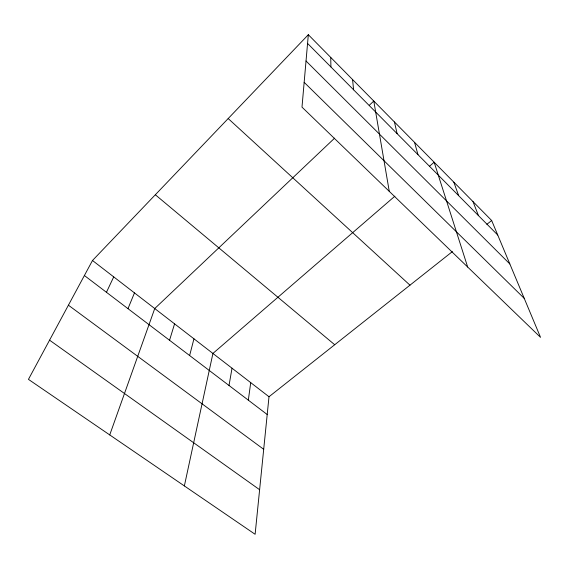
<?xml version="1.0" encoding="UTF-8"?>
<svg xmlns="http://www.w3.org/2000/svg" width="569" height="569" viewBox="0 0 569 569"><rect width="100%" height="100%" fill="white"/><g stroke="black" fill="none" stroke-linecap="round" stroke-linejoin="round"><path stroke-width="0.85" d="M308.327 34.709L301.99 107.128L540.55 337.367L491.666 220.516L308.327 34.709L92.491 260.495L28.45 379.367L255.118 534.291L269.002 396.742L452.419 251.576M248.326 400.171L250.723 382.631M229.015 385.483L232.031 368.2M184.363 485.926L212.92 353.449L394.886 196.177M189.626 355.54L193.951 338.811M169.555 340.269L174.569 323.846M109.732 434.922L154.74 308.547L334.615 138.146M127.982 308.661L134.469 292.9M106.446 292.288L113.722 276.883M369.288 105.301L373.783 101.04L389.267 191.362M429.503 166.255L434.161 162.236L467.682 267.039M486.858 224.321L491.666 220.516M49.567 340.17L259.62 489.717M68.408 305.197L263.696 449.304M84.397 275.524L267.21 414.524M92.491 260.495L269.002 396.742M155.337 194.762L334.707 344.743M228.183 118.551L409.972 285.176M304.159 82.341L524.241 298.376M306.03 60.997L509.845 263.973M307.566 43.422L497.754 235.054M472.995 201.59L478.465 215.623M453.834 182.172L458.65 195.658M414.559 142.371L417.98 154.683M394.438 121.979L397.119 133.658M352.56 79.532L353.612 89.817M330.745 57.426L330.916 66.957"/></g></svg>
